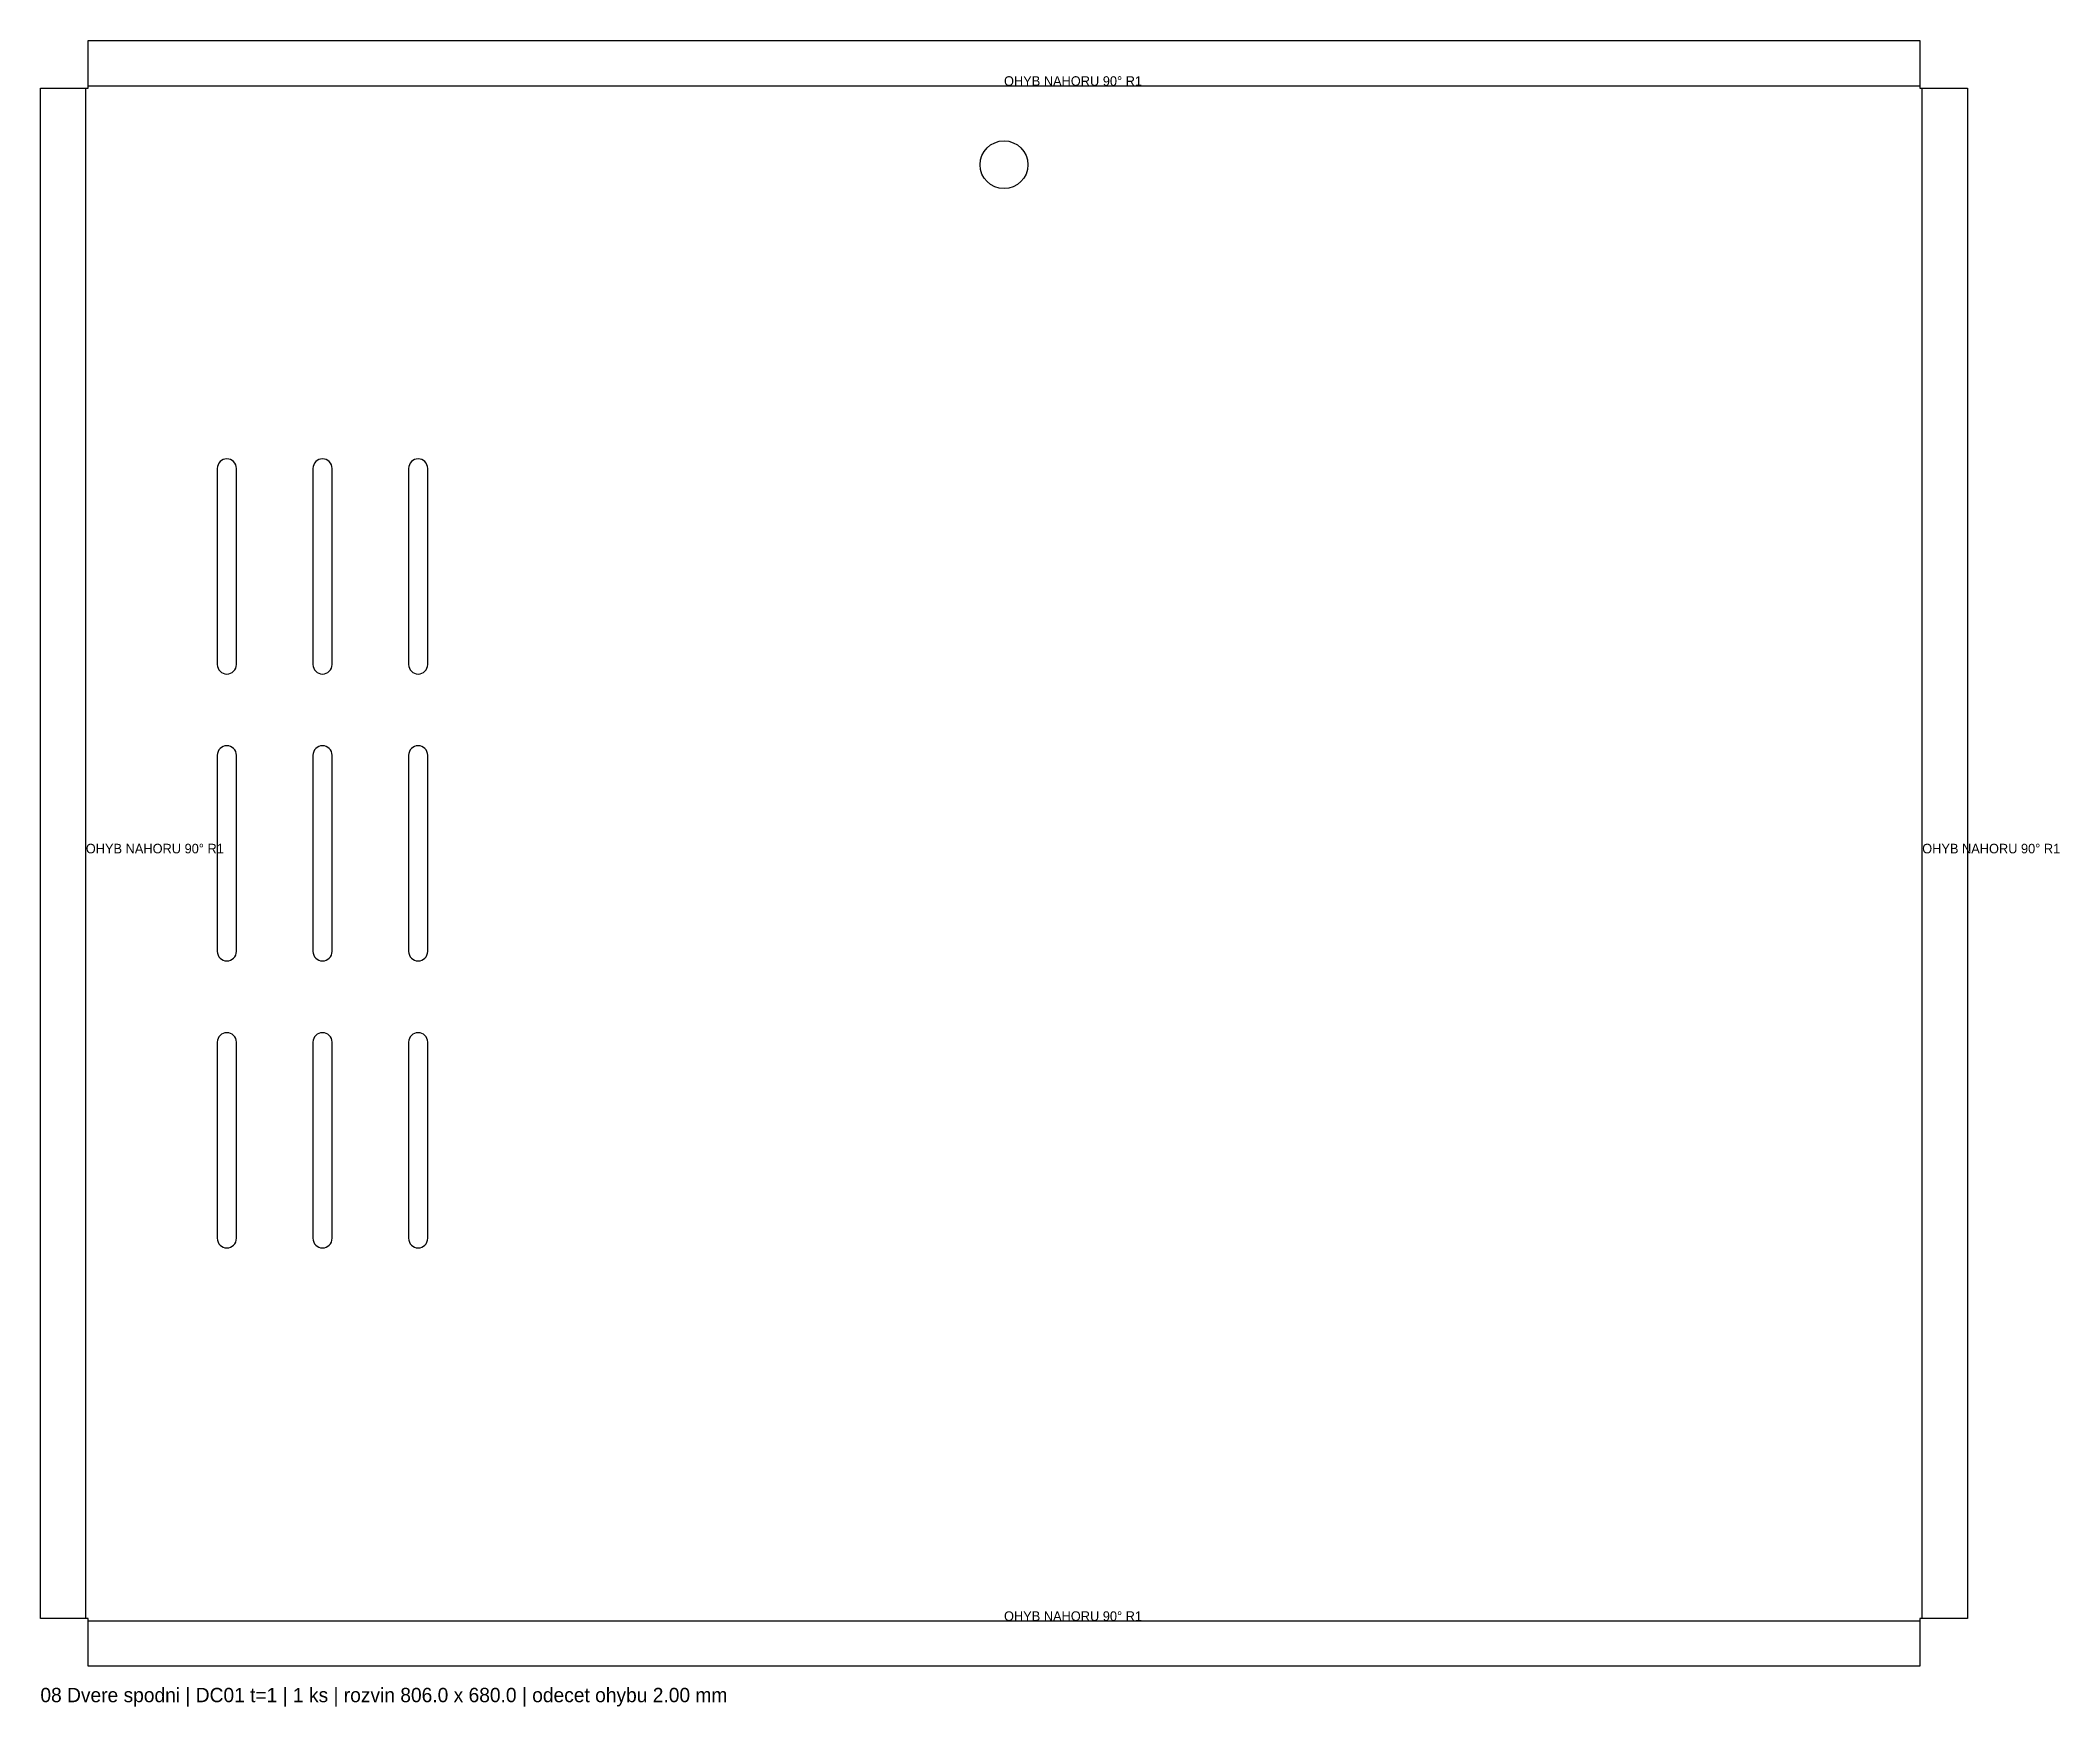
# Model space of a CAD drawing. Header units: millimetres. Extents: x 0 to 844, y -17 to 680.
import ezdxf

# ---------------------------------------------------------------- set-up
doc = ezdxf.new("R2010")
doc.units = ezdxf.units.MM
for name, color, linetype in [('BEND', 1, 'Continuous'), ('CUT', 7, 'CONTINUOUS'), ('TEXT', 3, 'CONTINUOUS')]:
    doc.layers.add(name, color=color, linetype=linetype)

msp = doc.modelspace()

# ---------------------------------------------------------------- linework, layer by layer
at = {"layer": 'BEND'}
for p, q in [((19, 20), (19, 660)), ((20, 661), (786, 661)), ((787, 20), (787, 660)), ((20, 19), (786, 19))]:
    msp.add_line(p, q, dxfattribs=at)
at = {"layer": 'CUT'}
for p, q in [((20, 660), (20, 680)), ((20, 680), (786, 680)), ((786, 680), (786, 660)), ((0, 660), (20, 660)), ((0, 20), (0, 660)), ((786, 660), (806, 660)), ((806, 660), (806, 20)), ((74, 501), (74, 419)), ((82, 419), (82, 501)), ((114, 501), (114, 419)), ((122, 419), (122, 501)), ((154, 501), (154, 419)), ((162, 419), (162, 501)), ((74, 381), (74, 299)), ((82, 299), (82, 381)), ((114, 381), (114, 299)), ((122, 299), (122, 381)), ((154, 381), (154, 299)), ((162, 299), (162, 381)), ((74, 261), (74, 179)), ((82, 179), (82, 261)), ((114, 261), (114, 179)), ((122, 179), (122, 261)), ((154, 261), (154, 179)), ((162, 179), (162, 261)), ((20, 20), (0, 20)), ((20, 0), (20, 20)), ((806, 20), (786, 20)), ((786, 20), (786, 0)), ((786, 0), (20, 0))]:
    msp.add_line(p, q, dxfattribs=at)
msp.add_circle((403, 628), 10, dxfattribs=at)
for centre, start, end in [((78, 501), 0, 180), ((118, 501), 0, 180), ((158, 501), 0, 180), ((78, 419), 180, 360), ((118, 419), 180, 360), ((158, 419), 180, 360), ((78, 381), 0, 180), ((118, 381), 0, 180), ((158, 381), 0, 180), ((78, 299), 180, 360), ((118, 299), 180, 360), ((158, 299), 180, 360), ((78, 261), 0, 180), ((118, 261), 0, 180), ((158, 261), 0, 180), ((78, 179), 180, 360), ((118, 179), 180, 360), ((158, 179), 180, 360)]:
    msp.add_arc(centre, 4, start, end, dxfattribs=at)

# ---------------------------------------------------------------- texts
at = {"layer": 'TEXT'}
for s, height, p in [('OHYB NAHORU 90° R1', 4, (403, 661)), ('OHYB NAHORU 90° R1', 4, (19, 340)), ('OHYB NAHORU 90° R1', 4, (787, 340)), ('OHYB NAHORU 90° R1', 4, (403, 19)), ('08 Dvere spodni | DC01 t=1 | 1 ks | rozvin 806.0 x 680.0 | odecet ohybu 2.00 mm', 6, (0, -15))]:
    msp.add_text(s, height=height, dxfattribs=at).set_placement(p)

doc.saveas('drawing.dxf')
